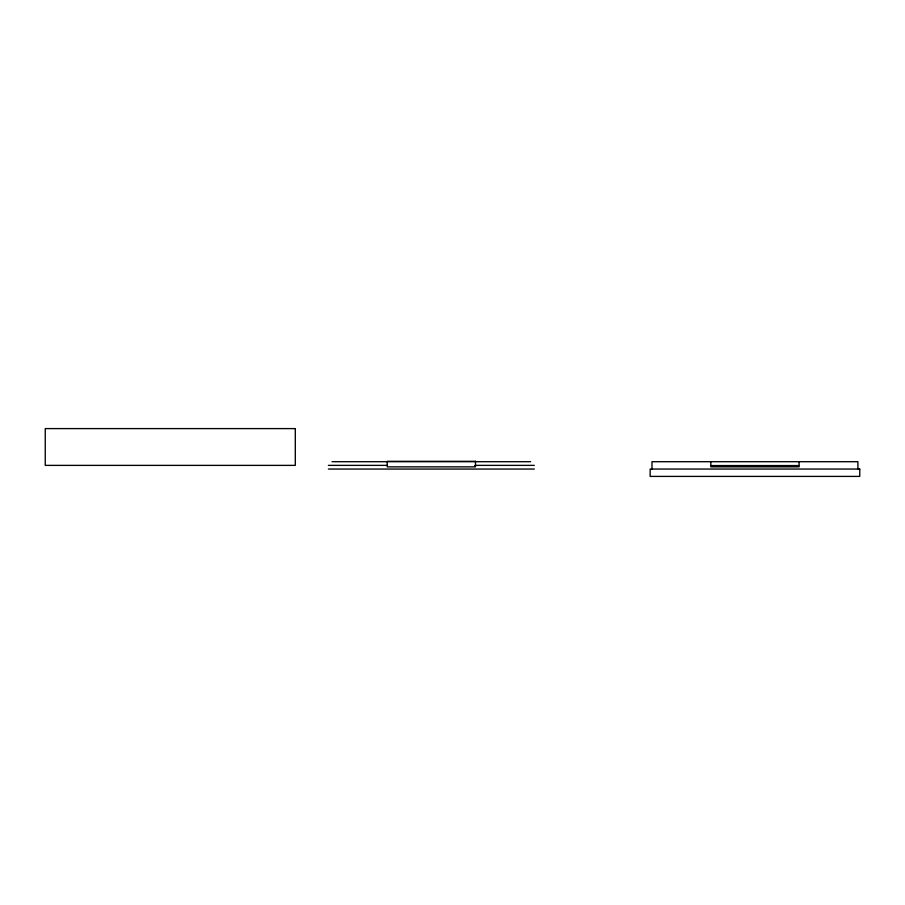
<?xml version="1.0" encoding="UTF-8"?>
<svg xmlns="http://www.w3.org/2000/svg" width="905" height="905" viewBox="0 0 905 905"><rect width="100%" height="100%" fill="white"/><g stroke="black" fill="none" stroke-linecap="round" stroke-linejoin="round"><path stroke-width="1.36" d="M332.067 461.697L530.635 461.697M328.391 465.374L387.227 465.374M475.487 465.374L534.323 465.374M474.548 465.566L475.487 465.566M710.821 465.566L799.081 465.566M328.391 469.05L534.323 469.05M857.906 469.05L857.906 461.697L651.985 461.697L651.985 469.05M799.081 461.697L799.081 466.856L710.821 466.856L710.821 461.697M295.302 428.597L45.25 428.597L45.25 465.374L295.302 465.374L295.302 428.597M475.487 461.324L387.227 461.324L387.227 466.856L475.487 466.856L475.487 461.324M859.75 469.05L650.152 469.05L650.152 476.403L859.75 476.403L859.75 469.05"/></g></svg>
